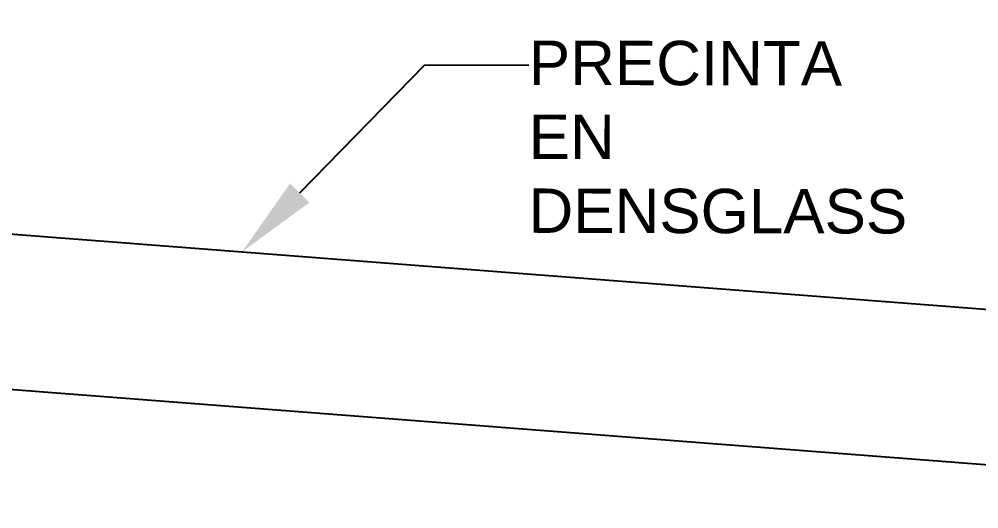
# Model space of a CAD drawing. Header units: inches. Extents: x -6 to 158, y 10 to 161.
# Drawn here: x 66.493 to 67.947, y 22.035 to 22.776 of the extents above; entities that cross this region are included whole.
import ezdxf
from ezdxf import colors
from ezdxf.entities.mleader import LeaderData, LeaderLine
from ezdxf.math import Vec2, Vec3

# ---------------------------------------------------------------- set-up
doc = ezdxf.new("R2010")
doc.units = ezdxf.units.IN
doc.header["$MEASUREMENT"] = 0
doc.layers.add('2', color=2, linetype='Continuous')
doc.layers.add('TEXTO', color=2, linetype='Continuous')
doc.styles.add('style1', font='micross.ttf')

msp = doc.modelspace()

# ---------------------------------------------------------------- linework, layer by layer
at = {"layer": '2'}
for p, q in [((62.2573, 22.7764), (69.2615, 22.2364)), ((69.2615, 22.0007), (62.2573, 22.5407))]:
    msp.add_line(p, q, dxfattribs=at)

# ---------------------------------------------------------------- leaders
at = {"layer": 'TEXTO'}
ml = msp.add_multileader_mtext('Standard', dxfattribs=at)
ml.set_content('{\\H0.91667x;\\C3;PRECINTA EN DENSGLASS}', color=256, style='style1')
ml.set_leader_properties(color=1, linetype='ByLayer', lineweight=-1)
ml.build(insert=Vec2(0, 0))
ml.multileader.update_dxf_attribs({"text_right_attachment_type": 2, "dogleg_length": 14.8019, "arrow_head_size": 0.125, "scale": 0.05})
ctx = ml.context
ctx.base_point, ctx.scale, ctx.char_height, ctx.arrow_head_size, ctx.landing_gap_size, ctx.plane_origin, ctx.plane_x_axis, ctx.plane_y_axis = Vec3(67.2654, 22.7068), 0.05, 0.0733, 0.125, 0, Vec3(66.1418, 22.4976), Vec3(0.999998, -0.001982), Vec3(0.001982, 0.999998)
ctx.right_attachment = 2
notes = []
notes.append((ctx, [(0, (1, 1, 0), (67.108, 22.7071), (0.999998, -0.001982), 0.1573, [(0, [(66.8308, 22.4238)], 0, [])])]))
ctx.mtext.insert, ctx.mtext.text_direction, ctx.mtext.rotation, ctx.mtext.width, ctx.mtext.flow_direction = Vec3(67.2654, 22.744), Vec3(0.999998, -0.001982), 6.281204, 1.350245, 5
for ctx, leaders in notes:
    for number, flags, end, landing, length, lines in leaders:
        leader = LeaderData()
        leader.index, (leader.has_last_leader_line, leader.has_dogleg_vector, leader.attachment_direction) = number, flags
        leader.last_leader_point, leader.dogleg_vector, leader.dogleg_length = Vec3(end), Vec3(landing), length
        for number, points, colour, breaks in lines:
            line = LeaderLine()
            line.index, line.vertices, line.color, line.breaks = number, Vec3.list(points), colors.encode_raw_color(colour), breaks
            leader.lines.append(line)
        ctx.leaders.append(leader)

doc.saveas('drawing.dxf')
